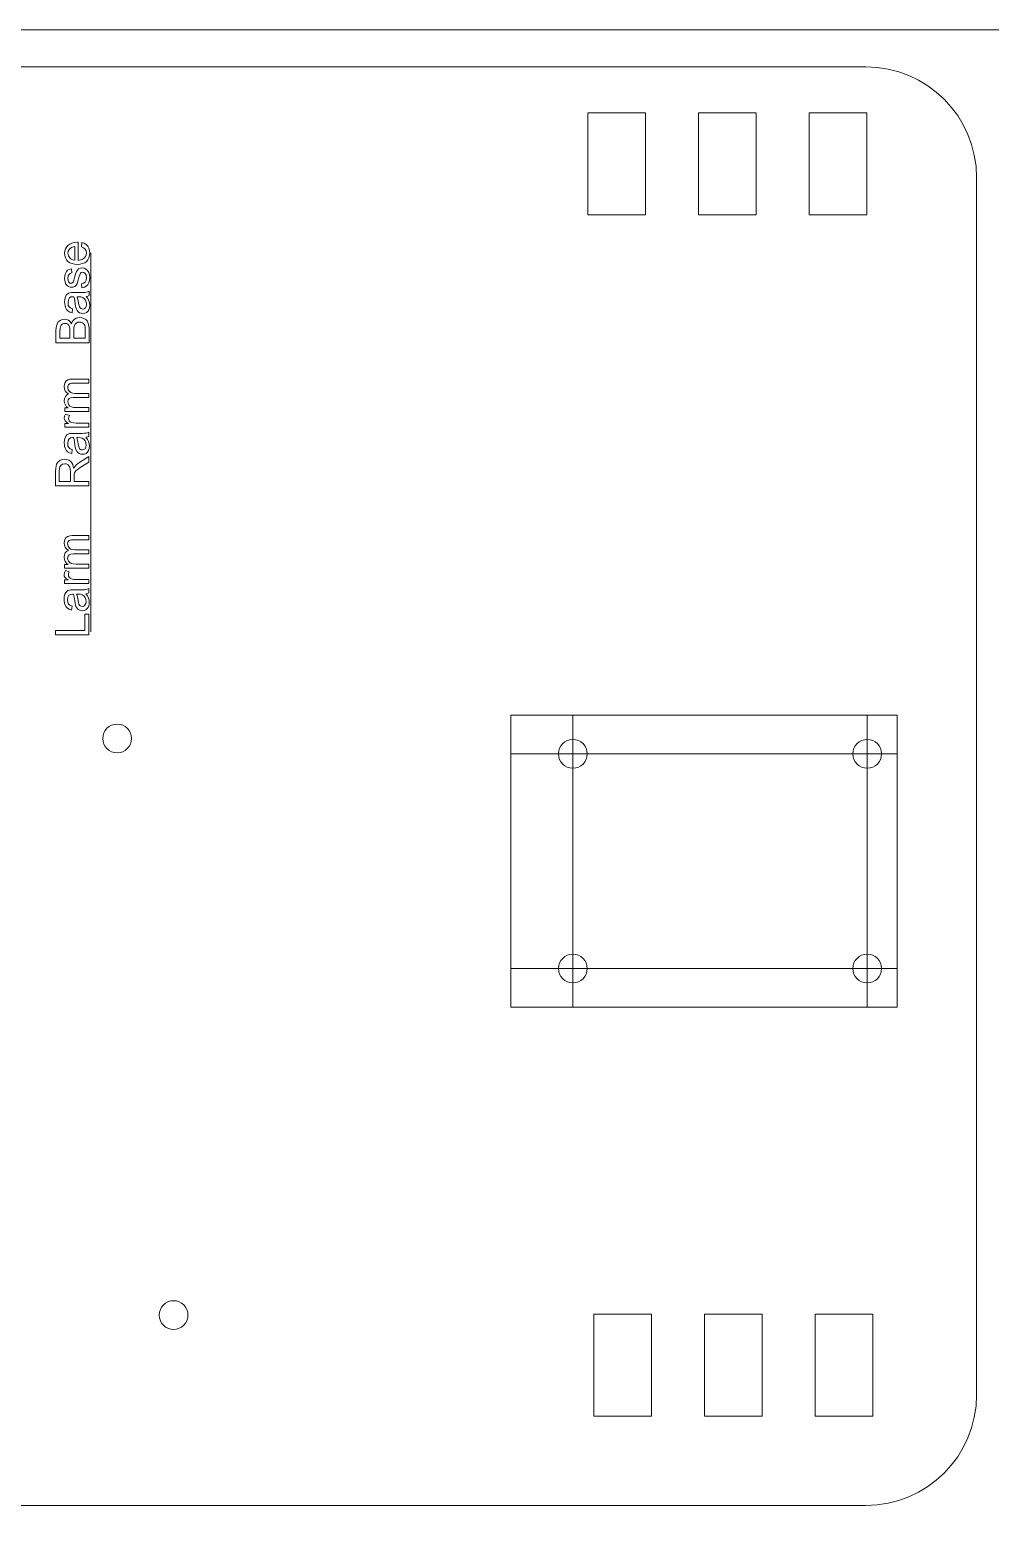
# Model space of a CAD drawing. Header units: millimetres. Extents: x 1 to 3601, y 1 to 1248.
# Drawn here: x 1330.5 to 1417.3, y 167 to 301.5 of the extents above; entities that cross this region are included whole.
import ezdxf

# ---------------------------------------------------------------- set-up
doc = ezdxf.new("R2010")
doc.units = ezdxf.units.MM
doc.layers.get('0').update_dxf_attribs({"lineweight": 5})
for name, color, linetype, lineweight in [('MARCATGE', 1, 'Continuous', 5), ('NO IMPRES', 5, 'Continuous', 5), ('TALL 1', 4, 'Continuous', 5)]:
    doc.layers.add(name, color=color, linetype=linetype, lineweight=lineweight)

msp = doc.modelspace()

# ---------------------------------------------------------------- linework, layer by layer
for p, q in [((1303.68, 298.14), (1406.09, 298.14)), ((1416.09, 178.14), (1416.09, 288.14)), ((1406.09, 168.14), (1214.87, 168.14))]:
    msp.add_line(p, q)
for centre, start, end in [((1406.09, 288.14), 0, 90), ((1406.09, 178.14), 270, 0)]:
    msp.add_arc(centre, 10, start, end)
at = {"layer": 'MARCATGE'}
for p, q in [((1374.01, 239.56), (1408.91, 239.56)), ((1374.01, 213.16), (1374.01, 239.56)), ((1408.91, 239.56), (1408.91, 213.16)), ((1408.91, 213.16), (1374.01, 213.16))]:
    msp.add_line(p, q, dxfattribs=at)
at = {"layer": 'MARCATGE', "linetype": 'Continuous'}
for points in [[(1335.2, 281.88), (1335.25, 282.26), (1335.46, 282.19), (1335.63, 282.08), (1335.77, 281.93), (1335.87, 281.75), (1335.93, 281.55), (1335.95, 281.31), (1335.93, 281.08), (1335.88, 280.88), (1335.79, 280.71), (1335.66, 280.56), (1335.5, 280.43), (1335.31, 280.35), (1335.09, 280.29), (1334.84, 280.28), (1334.58, 280.29), (1334.35, 280.35), (1334.15, 280.43), (1333.98, 280.56), (1333.85, 280.71), (1333.76, 280.88), (1333.7, 281.08), (1333.68, 281.29), (1333.7, 281.5), (1333.76, 281.69), (1333.85, 281.85), (1333.98, 282), (1334.14, 282.12), (1334.34, 282.21), (1334.56, 282.26), (1334.81, 282.28), (1334.85, 282.28), (1334.91, 282.28), (1334.91, 280.65), (1335.13, 280.69), (1335.31, 280.75), (1335.46, 280.86), (1335.57, 280.99), (1335.63, 281.14), (1335.65, 281.31), (1335.62, 281.5), (1335.54, 281.66), (1335.4, 281.78)], [(1334.61, 280.68), (1334.61, 281.89), (1334.37, 281.84), (1334.2, 281.75), (1334.08, 281.62), (1334.01, 281.47), (1333.98, 281.29), (1334.03, 281.06), (1334.15, 280.87), (1334.28, 280.77), (1334.43, 280.7)], [(1335.25, 278.16), (1335.2, 278.52), (1335.39, 278.58), (1335.53, 278.69), (1335.62, 278.86), (1335.65, 279.08), (1335.62, 279.3), (1335.55, 279.46), (1335.43, 279.55), (1335.3, 279.58), (1335.19, 279.56), (1335.11, 279.48), (1335.05, 279.34), (1334.98, 279.1), (1334.92, 278.86), (1334.86, 278.67), (1334.81, 278.54), (1334.72, 278.4), (1334.6, 278.3), (1334.46, 278.24), (1334.31, 278.22), (1334.17, 278.23), (1334.04, 278.28), (1333.93, 278.36), (1333.83, 278.47), (1333.77, 278.57), (1333.73, 278.7), (1333.69, 278.85), (1333.68, 279.02), (1333.7, 279.26), (1333.76, 279.47), (1333.84, 279.64), (1333.95, 279.75), (1334.1, 279.83), (1334.29, 279.88), (1334.34, 279.52), (1334.19, 279.47), (1334.08, 279.38), (1334.01, 279.24), (1333.98, 279.05), (1334.01, 278.83), (1334.07, 278.68), (1334.16, 278.6), (1334.27, 278.58), (1334.33, 278.59), (1334.39, 278.62), (1334.45, 278.68), (1334.49, 278.76), (1334.53, 278.87), (1334.59, 279.09), (1334.65, 279.32), (1334.71, 279.5), (1334.76, 279.63), (1334.84, 279.77), (1334.95, 279.87), (1335.09, 279.94), (1335.27, 279.96), (1335.44, 279.93), (1335.61, 279.85), (1335.76, 279.72), (1335.86, 279.54), (1335.93, 279.33), (1335.95, 279.09), (1335.93, 278.83), (1335.87, 278.61), (1335.78, 278.44), (1335.64, 278.31), (1335.47, 278.22)], [(1335.64, 277.39), (1335.79, 277.19), (1335.88, 277), (1335.94, 276.8), (1335.95, 276.59), (1335.93, 276.37), (1335.88, 276.19), (1335.78, 276.04), (1335.65, 275.94), (1335.5, 275.87), (1335.33, 275.85), (1335.18, 275.87), (1335.04, 275.92), (1334.92, 276.01), (1334.83, 276.11), (1334.76, 276.24), (1334.71, 276.38), (1334.68, 276.51), (1334.65, 276.71), (1334.61, 276.98), (1334.57, 277.19), (1334.52, 277.36), (1334.46, 277.36), (1334.43, 277.36), (1334.24, 277.34), (1334.11, 277.26), (1334.02, 277.08), (1333.99, 276.84), (1334.01, 276.61), (1334.08, 276.46), (1334.2, 276.35), (1334.4, 276.27), (1334.35, 275.91), (1334.14, 275.98), (1333.98, 276.08), (1333.85, 276.21), (1333.76, 276.4), (1333.72, 276.55), (1333.69, 276.71), (1333.68, 276.89), (1333.7, 277.15), (1333.75, 277.35), (1333.82, 277.5), (1333.91, 277.6), (1334.02, 277.67), (1334.16, 277.72), (1334.3, 277.73), (1334.5, 277.74), (1334.99, 277.74), (1335.29, 277.74), (1335.51, 277.75), (1335.64, 277.76), (1335.78, 277.79), (1335.9, 277.85), (1335.9, 277.47), (1335.78, 277.42)], [(1334.81, 277.36), (1334.86, 277.21), (1334.91, 277.01), (1334.95, 276.76), (1334.99, 276.57), (1335.03, 276.44), (1335.08, 276.36), (1335.15, 276.3), (1335.23, 276.26), (1335.32, 276.24), (1335.46, 276.27), (1335.57, 276.36), (1335.64, 276.49), (1335.66, 276.68), (1335.64, 276.88), (1335.57, 277.06), (1335.46, 277.2), (1335.32, 277.3), (1335.16, 277.35), (1334.95, 277.36)], [(1335.9, 273.21), (1332.9, 273.21), (1332.9, 274.34), (1332.92, 274.55), (1332.95, 274.74), (1333, 274.89), (1333.11, 275.08), (1333.28, 275.22), (1333.47, 275.31), (1333.67, 275.34), (1333.86, 275.31), (1334.03, 275.23), (1334.19, 275.1), (1334.31, 274.92), (1334.37, 275.08), (1334.47, 275.22), (1334.58, 275.33), (1334.72, 275.41), (1334.87, 275.46), (1335.04, 275.48), (1335.24, 275.46), (1335.43, 275.39), (1335.59, 275.29), (1335.71, 275.17), (1335.79, 275.02), (1335.85, 274.84), (1335.88, 274.7), (1335.9, 274.54), (1335.9, 274.36)], [(1334.16, 273.61), (1334.16, 274.26), (1334.16, 274.49), (1334.13, 274.64), (1334.07, 274.77), (1333.98, 274.87), (1333.86, 274.93), (1333.72, 274.95), (1333.58, 274.93), (1333.46, 274.87), (1333.36, 274.79), (1333.3, 274.67), (1333.27, 274.49), (1333.26, 274.21), (1333.26, 273.61)], [(1335.55, 273.61), (1335.55, 274.36), (1335.55, 274.52), (1335.54, 274.63), (1335.5, 274.76), (1335.45, 274.86), (1335.38, 274.94), (1335.29, 275.01), (1335.17, 275.06), (1335.03, 275.07), (1334.88, 275.05), (1334.74, 274.98), (1334.64, 274.88), (1334.57, 274.75), (1334.53, 274.56), (1334.52, 274.31), (1334.52, 273.61)], [(1335.87, 266.98), (1333.7, 266.98), (1333.7, 267.31), (1334, 267.31), (1333.86, 267.42), (1333.75, 267.58), (1333.67, 267.76), (1333.65, 267.96), (1333.68, 268.18), (1333.75, 268.36), (1333.87, 268.49), (1334.03, 268.58), (1333.86, 268.72), (1333.74, 268.87), (1333.67, 269.05), (1333.65, 269.25), (1333.67, 269.45), (1333.73, 269.61), (1333.83, 269.75), (1333.97, 269.84), (1334.15, 269.9), (1334.38, 269.92), (1335.87, 269.92), (1335.87, 269.55), (1334.5, 269.55), (1334.31, 269.54), (1334.18, 269.52), (1334.1, 269.47), (1334.03, 269.39), (1333.98, 269.28), (1333.97, 269.17), (1334.01, 268.96), (1334.12, 268.79), (1334.24, 268.7), (1334.41, 268.65), (1334.61, 268.63), (1335.87, 268.63), (1335.87, 268.27), (1334.46, 268.27), (1334.24, 268.24), (1334.09, 268.18), (1334, 268.06), (1333.97, 267.88), (1333.99, 267.73), (1334.05, 267.59), (1334.15, 267.48), (1334.29, 267.4), (1334.48, 267.36), (1334.74, 267.34), (1335.87, 267.34)], [(1335.87, 265.58), (1333.7, 265.58), (1333.7, 265.91), (1334.03, 265.91), (1333.84, 266.03), (1333.72, 266.14), (1333.67, 266.26), (1333.65, 266.38), (1333.68, 266.57), (1333.77, 266.76), (1334.11, 266.63), (1334.05, 266.49), (1334.03, 266.36), (1334.05, 266.25), (1334.1, 266.14), (1334.19, 266.06), (1334.31, 266.01), (1334.51, 265.96), (1334.74, 265.95), (1335.87, 265.95)], [(1335.61, 264.67), (1335.75, 264.47), (1335.85, 264.27), (1335.9, 264.08), (1335.92, 263.87), (1335.9, 263.65), (1335.84, 263.46), (1335.75, 263.32), (1335.62, 263.21), (1335.47, 263.15), (1335.3, 263.13), (1335.15, 263.14), (1335.01, 263.2), (1334.89, 263.28), (1334.8, 263.39), (1334.73, 263.51), (1334.68, 263.65), (1334.65, 263.79), (1334.62, 263.98), (1334.58, 264.25), (1334.54, 264.47), (1334.49, 264.64), (1334.43, 264.64), (1334.4, 264.64), (1334.21, 264.61), (1334.08, 264.53), (1333.99, 264.36), (1333.96, 264.12), (1333.98, 263.89), (1334.05, 263.73), (1334.17, 263.62), (1334.37, 263.55), (1334.32, 263.19), (1334.11, 263.25), (1333.95, 263.35), (1333.82, 263.49), (1333.73, 263.68), (1333.68, 263.83), (1333.66, 263.99), (1333.65, 264.17), (1333.67, 264.42), (1333.72, 264.62), (1333.79, 264.77), (1333.88, 264.88), (1333.99, 264.95), (1334.13, 264.99), (1334.26, 265.01), (1334.47, 265.01), (1334.96, 265.01), (1335.26, 265.01), (1335.48, 265.02), (1335.61, 265.03), (1335.75, 265.07), (1335.87, 265.13), (1335.87, 264.74), (1335.75, 264.7)], [(1334.78, 264.64), (1334.83, 264.48), (1334.88, 264.28), (1334.92, 264.04), (1334.96, 263.84), (1334.99, 263.72), (1335.04, 263.63), (1335.11, 263.57), (1335.2, 263.53), (1335.29, 263.52), (1335.42, 263.55), (1335.53, 263.63), (1335.61, 263.77), (1335.63, 263.96), (1335.61, 264.16), (1335.54, 264.33), (1335.43, 264.48), (1335.28, 264.58), (1335.13, 264.62), (1334.92, 264.64)], [(1335.87, 260.28), (1332.87, 260.28), (1332.87, 261.61), (1332.88, 261.86), (1332.91, 262.06), (1332.95, 262.22), (1333.07, 262.41), (1333.24, 262.55), (1333.45, 262.65), (1333.69, 262.68), (1333.89, 262.65), (1334.07, 262.58), (1334.23, 262.47), (1334.33, 262.35), (1334.41, 262.21), (1334.47, 262.03), (1334.51, 261.83), (1334.58, 261.97), (1334.66, 262.07), (1334.77, 262.19), (1334.91, 262.29), (1335.06, 262.4), (1335.87, 262.92), (1335.87, 262.42), (1335.25, 262.03), (1335.08, 261.92), (1334.95, 261.82), (1334.84, 261.74), (1334.71, 261.63), (1334.64, 261.54), (1334.59, 261.45), (1334.56, 261.36), (1334.54, 261.27), (1334.54, 261.14), (1334.54, 260.68), (1335.87, 260.68)], [(1334.2, 260.68), (1334.2, 261.53), (1334.18, 261.77), (1334.14, 261.96), (1334.07, 262.09), (1333.96, 262.19), (1333.83, 262.25), (1333.69, 262.27), (1333.5, 262.23), (1333.34, 262.11), (1333.26, 261.99), (1333.22, 261.83), (1333.2, 261.63), (1333.2, 260.68)], [(1335.86, 252.84), (1333.68, 252.84), (1333.68, 253.17), (1333.99, 253.17), (1333.85, 253.29), (1333.73, 253.44), (1333.66, 253.62), (1333.64, 253.82), (1333.66, 254.04), (1333.74, 254.22), (1333.86, 254.35), (1334.02, 254.44), (1333.85, 254.58), (1333.73, 254.74), (1333.66, 254.91), (1333.64, 255.11), (1333.66, 255.31), (1333.72, 255.48), (1333.82, 255.61), (1333.96, 255.71), (1334.14, 255.76), (1334.37, 255.78), (1335.86, 255.78), (1335.86, 255.41), (1334.49, 255.41), (1334.3, 255.4), (1334.17, 255.38), (1334.08, 255.33), (1334.01, 255.25), (1333.97, 255.15), (1333.95, 255.03), (1333.99, 254.82), (1334.11, 254.65), (1334.23, 254.56), (1334.39, 254.51), (1334.6, 254.5), (1335.86, 254.5), (1335.86, 254.13), (1334.45, 254.13), (1334.23, 254.1), (1334.08, 254.04), (1333.99, 253.92), (1333.95, 253.74), (1333.97, 253.59), (1334.04, 253.46), (1334.14, 253.34), (1334.28, 253.26), (1334.47, 253.22), (1334.73, 253.21), (1335.86, 253.21)], [(1335.86, 251.44), (1333.68, 251.44), (1333.68, 251.77), (1334.02, 251.77), (1333.82, 251.89), (1333.71, 252.01), (1333.65, 252.12), (1333.64, 252.24), (1333.67, 252.43), (1333.75, 252.62), (1334.1, 252.49), (1334.04, 252.36), (1334.02, 252.22), (1334.04, 252.11), (1334.09, 252.01), (1334.18, 251.92), (1334.29, 251.87), (1334.5, 251.82), (1334.72, 251.81), (1335.86, 251.81)], [(1335.59, 250.53), (1335.74, 250.33), (1335.84, 250.14), (1335.89, 249.94), (1335.91, 249.73), (1335.89, 249.51), (1335.83, 249.33), (1335.73, 249.18), (1335.61, 249.07), (1335.46, 249.01), (1335.29, 248.99), (1335.13, 249.01), (1334.99, 249.06), (1334.88, 249.14), (1334.78, 249.25), (1334.71, 249.38), (1334.66, 249.51), (1334.63, 249.65), (1334.61, 249.84), (1334.57, 250.11), (1334.53, 250.33), (1334.48, 250.5), (1334.42, 250.5), (1334.38, 250.5), (1334.19, 250.47), (1334.07, 250.4), (1333.97, 250.22), (1333.94, 249.98), (1333.97, 249.75), (1334.03, 249.59), (1334.16, 249.49), (1334.35, 249.41), (1334.31, 249.05), (1334.1, 249.12), (1333.93, 249.21), (1333.81, 249.35), (1333.71, 249.54), (1333.67, 249.69), (1333.65, 249.85), (1333.64, 250.03), (1333.65, 250.28), (1333.7, 250.48), (1333.78, 250.63), (1333.87, 250.74), (1333.98, 250.81), (1334.12, 250.85), (1334.25, 250.87), (1334.46, 250.87), (1334.95, 250.87), (1335.25, 250.87), (1335.47, 250.88), (1335.6, 250.9), (1335.73, 250.93), (1335.86, 250.99), (1335.86, 250.6), (1335.74, 250.56)], [(1334.77, 250.5), (1334.82, 250.34), (1334.87, 250.14), (1334.91, 249.9), (1334.94, 249.7), (1334.98, 249.58), (1335.03, 249.49), (1335.1, 249.43), (1335.18, 249.39), (1335.28, 249.38), (1335.41, 249.41), (1335.52, 249.49), (1335.59, 249.63), (1335.62, 249.82), (1335.6, 250.02), (1335.53, 250.2), (1335.42, 250.34), (1335.27, 250.44), (1335.12, 250.48), (1334.9, 250.5)], [(1335.86, 246.82), (1332.86, 246.82), (1332.86, 247.21), (1335.51, 247.21), (1335.51, 248.69), (1335.86, 248.69)]]:
    msp.add_lwpolyline(points, close=True, dxfattribs=at)
at = {"layer": 'NO IMPRES'}
for p, q in [((1336.05, 281.33), (1336.05, 247.09)), ((1379.61, 213.16), (1379.61, 239.56)), ((1406.21, 239.56), (1406.21, 213.16)), ((1374.01, 236.06), (1408.91, 236.06)), ((1408.91, 216.66), (1374.01, 216.66))]:
    msp.add_line(p, q, dxfattribs=at)
at = {"layer": 'NO IMPRES', "lineweight": 5}
msp.add_lwpolyline([(1200.74, 1.48), (1200.74, 301.48), (1800.74, 301.48), (1800.74, 1.48)], close=True, dxfattribs=at)
at = {"layer": 'TALL 1'}
for points in [[(1380.97, 284.77), (1380.97, 293.97), (1386.17, 293.97), (1386.17, 284.77)], [(1390.97, 284.77), (1390.97, 293.97), (1396.17, 293.97), (1396.17, 284.77)], [(1400.97, 284.77), (1400.97, 293.97), (1406.17, 293.97), (1406.17, 284.77)], [(1381.51, 176.23), (1381.51, 185.43), (1386.71, 185.43), (1386.71, 176.23)], [(1391.51, 176.23), (1391.51, 185.43), (1396.71, 185.43), (1396.71, 176.23)], [(1401.51, 176.23), (1401.51, 185.43), (1406.71, 185.43), (1406.71, 176.23)]]:
    msp.add_lwpolyline(points, close=True, dxfattribs=at)
for centre in [(1338.43, 237.45), (1379.61, 236.06), (1406.21, 236.06), (1379.61, 216.66), (1406.21, 216.66), (1343.53, 185.35)]:
    msp.add_circle(centre, 1.3, dxfattribs=at)

doc.saveas('drawing.dxf')
